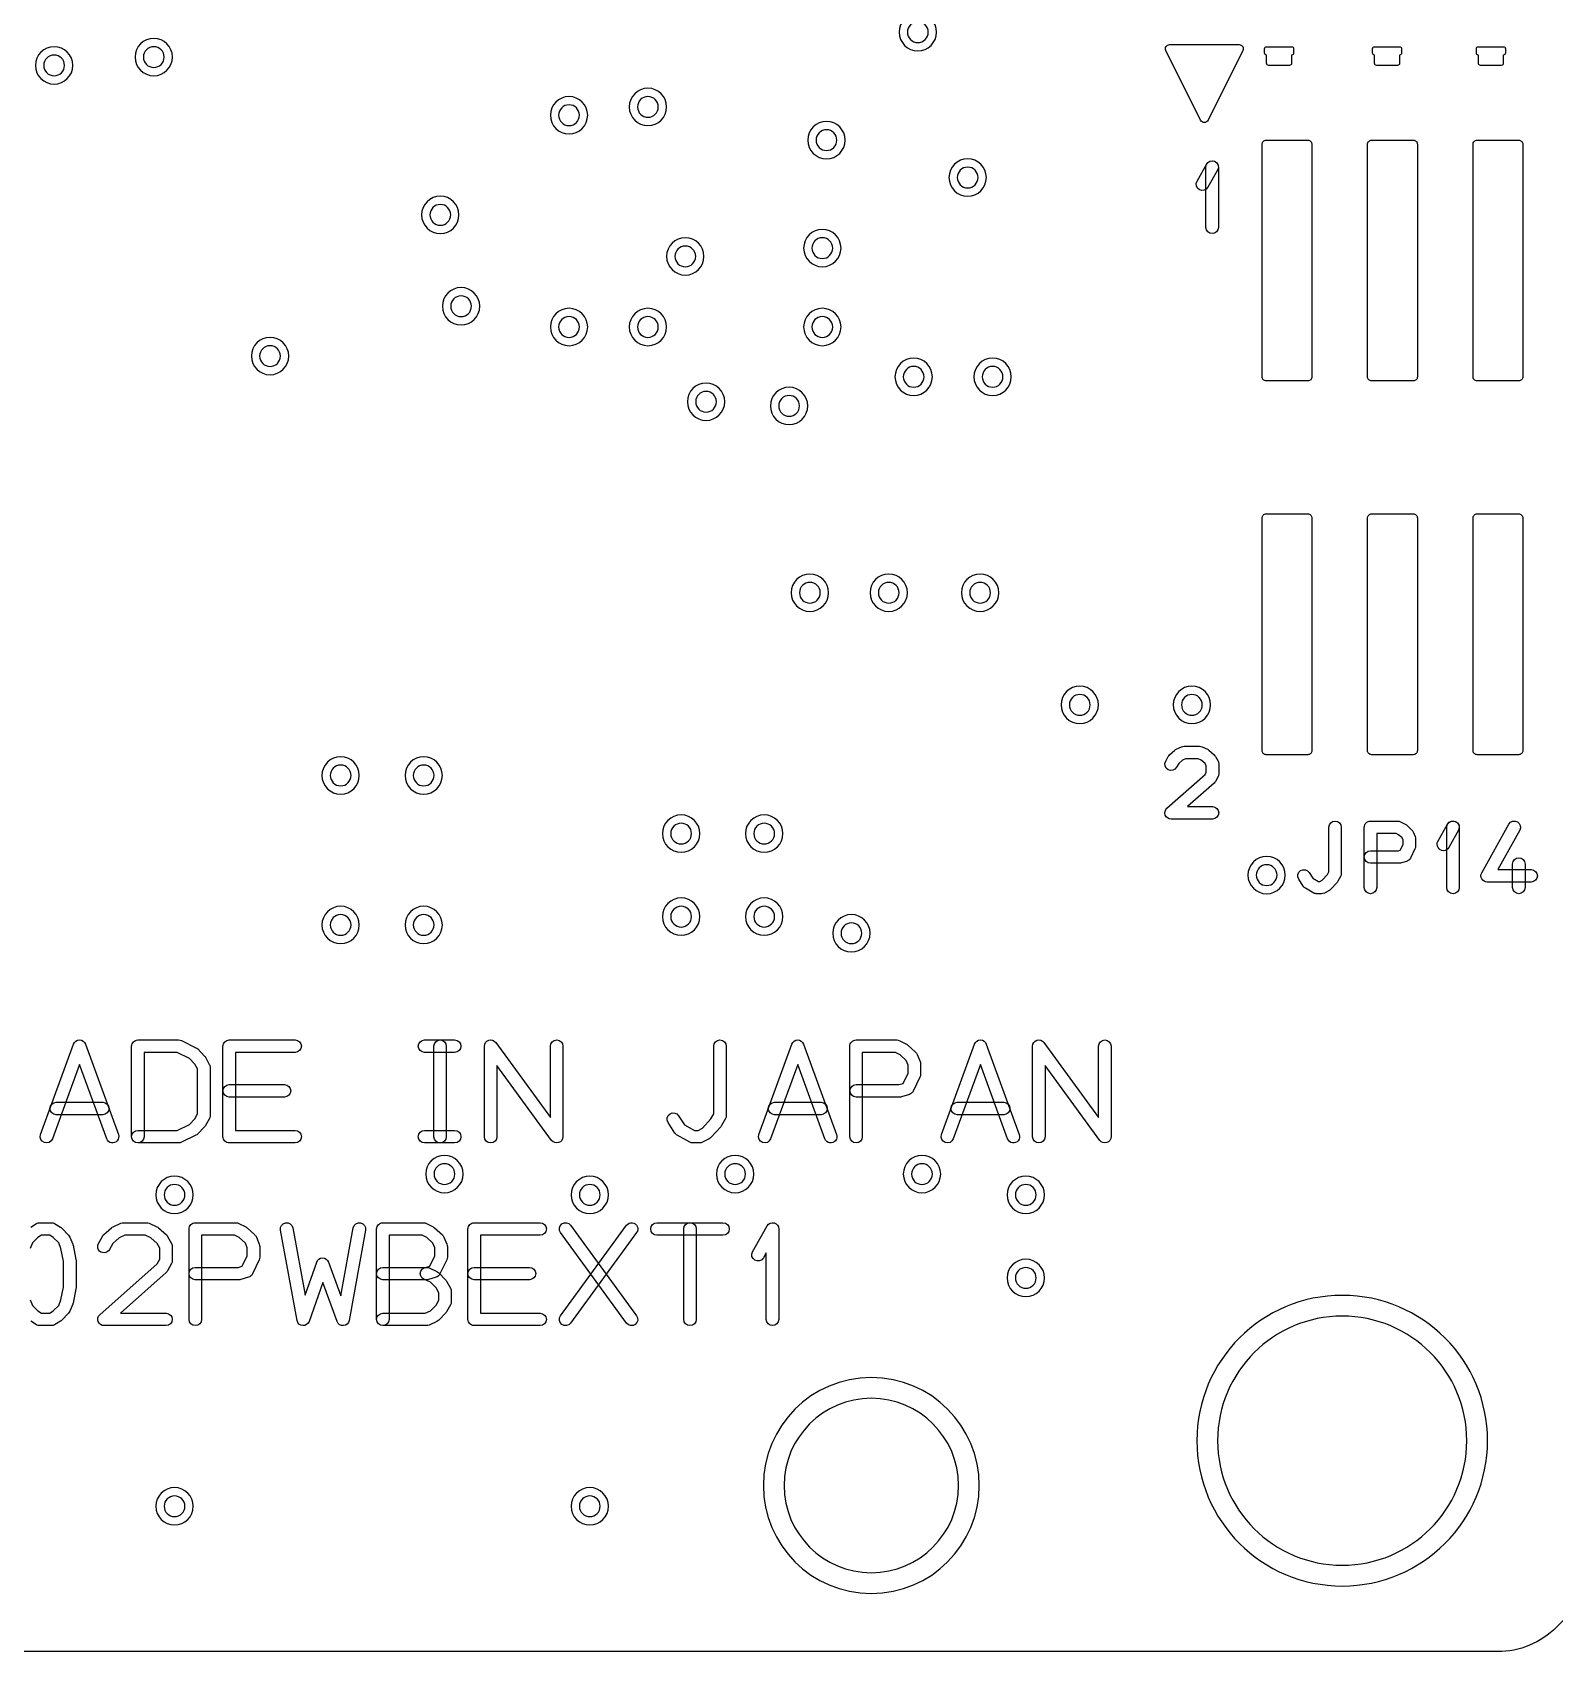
# Model space of a CAD drawing. Extents: x 0 to 53.3, y 0 to 68.6.
# Drawn here: x 19.79 to 38.12, y 0 to 19.5 of the extents above; entities that cross this region are included whole.
import ezdxf

# ---------------------------------------------------------------- set-up
doc = ezdxf.new("R2010")
doc.units = 0
for name, color, linetype in [('HOLE_1_4', 7, 'CONTINUOUS'), ('NC_Resist-A', 221, 'CONTINUOUS'), ('NC_Symbol-A', 140, 'CONTINUOUS'), ('OUTLINE', 7, 'CONTINUOUS')]:
    doc.layers.add(name, color=color, linetype=linetype)

msp = doc.modelspace()

# ---------------------------------------------------------------- linework, layer by layer
at = {"layer": 'HOLE_1_4'}
for points in [[(30.575, 19.5, 1), (30.325, 19.5, 1), (30.575, 19.5)], [(21.375, 19.2, 1), (21.125, 19.2, 1), (21.375, 19.2)], [(20.175, 19.1, 1), (19.925, 19.1, 1), (20.175, 19.1)], [(27.325, 18.6, 1), (27.075, 18.6, 1), (27.325, 18.6)], [(26.375, 18.5, 1), (26.125, 18.5, 1), (26.375, 18.5)], [(29.475, 18.2, 1), (29.225, 18.2, 1), (29.475, 18.2)], [(31.175, 17.75, 1), (30.925, 17.75, 1), (31.175, 17.75)], [(24.825, 17.3, 1), (24.575, 17.3, 1), (24.825, 17.3)], [(29.425, 16.9, 1), (29.175, 16.9, 1), (29.425, 16.9)], [(27.775, 16.8, 1), (27.525, 16.8, 1), (27.775, 16.8)], [(25.075, 16.2, 1), (24.825, 16.2, 1), (25.075, 16.2)], [(26.375, 15.95, 1), (26.125, 15.95, 1), (26.375, 15.95)], [(27.325, 15.95, 1), (27.075, 15.95, 1), (27.325, 15.95)], [(29.425, 15.95, 1), (29.175, 15.95, 1), (29.425, 15.95)], [(22.775, 15.6, 1), (22.525, 15.6, 1), (22.775, 15.6)], [(30.525, 15.35, 1), (30.275, 15.35, 1), (30.525, 15.35)], [(31.475, 15.35, 1), (31.225, 15.35, 1), (31.475, 15.35)], [(28.025, 15.05, 1), (27.775, 15.05, 1), (28.025, 15.05)], [(29.025, 15, 1), (28.775, 15, 1), (29.025, 15)], [(29.275, 12.75, 1), (29.025, 12.75, 1), (29.275, 12.75)], [(30.225, 12.75, 1), (29.975, 12.75, 1), (30.225, 12.75)], [(31.325, 12.75, 1), (31.075, 12.75, 1), (31.325, 12.75)], [(32.525, 11.4, 1), (32.275, 11.4, 1), (32.525, 11.4)], [(33.875, 11.4, 1), (33.625, 11.4, 1), (33.875, 11.4)], [(23.625, 10.55, 1), (23.375, 10.55, 1), (23.625, 10.55)], [(24.625, 10.55, 1), (24.375, 10.55, 1), (24.625, 10.55)], [(27.725, 9.85, 1), (27.475, 9.85, 1), (27.725, 9.85)], [(28.725, 9.85, 1), (28.475, 9.85, 1), (28.725, 9.85)], [(34.775, 9.35, 1), (34.525, 9.35, 1), (34.775, 9.35)], [(27.725, 8.85, 1), (27.475, 8.85, 1), (27.725, 8.85)], [(28.725, 8.85, 1), (28.475, 8.85, 1), (28.725, 8.85)], [(23.625, 8.75, 1), (23.375, 8.75, 1), (23.625, 8.75)], [(24.625, 8.75, 1), (24.375, 8.75, 1), (24.625, 8.75)], [(29.775, 8.65, 1), (29.525, 8.65, 1), (29.775, 8.65)], [(24.875, 5.75, 1), (24.625, 5.75, 1), (24.875, 5.75)], [(28.375, 5.75, 1), (28.125, 5.75, 1), (28.375, 5.75)], [(30.625, 5.75, 1), (30.375, 5.75, 1), (30.625, 5.75)], [(21.625, 5.5, 1), (21.375, 5.5, 1), (21.625, 5.5)], [(26.625, 5.5, 1), (26.375, 5.5, 1), (26.625, 5.5)], [(31.875, 5.5, 1), (31.625, 5.5, 1), (31.875, 5.5)], [(31.875, 4.5, 1), (31.625, 4.5, 1), (31.875, 4.5)], [(37.06, 2.54, 1), (34.06, 2.54, 1), (37.06, 2.54)], [(30.94, 2, 1), (28.84, 2, 1), (30.94, 2)], [(21.625, 1.75, 1), (21.375, 1.75, 1), (21.625, 1.75)], [(26.625, 1.75, 1), (26.375, 1.75, 1), (26.625, 1.75)]]:
    msp.add_lwpolyline(points, format="xyb", close=True, dxfattribs=at)
at = {"layer": 'NC_Resist-A'}
for points in [[(30.675, 19.5, 1), (30.225, 19.5, 1), (30.675, 19.5)], [(20.275, 19.1, 1), (19.825, 19.1, 1), (20.275, 19.1)], [(21.475, 19.2, 1), (21.025, 19.2, 1), (21.475, 19.2)], [(34.95, 19.325, -0.414214), (34.975, 19.3), (34.975, 19.25, -0.414214), (34.95, 19.225), (34.95, 19.225), (34.95, 19.125, -0.414214), (34.925, 19.1), (34.675, 19.1, -0.414214), (34.65, 19.125), (34.65, 19.225), (34.65, 19.225, -0.414214), (34.625, 19.25), (34.625, 19.3, -0.414214), (34.65, 19.325)], [(36.25, 19.325, -0.414214), (36.275, 19.3), (36.275, 19.25, -0.414214), (36.25, 19.225), (36.25, 19.225), (36.25, 19.125, -0.414214), (36.225, 19.1), (35.975, 19.1, -0.414214), (35.95, 19.125), (35.95, 19.225), (35.95, 19.225, -0.414214), (35.925, 19.25), (35.925, 19.3, -0.414214), (35.95, 19.325)], [(37.5, 19.325, -0.414214), (37.525, 19.3), (37.525, 19.25, -0.414214), (37.5, 19.225), (37.5, 19.225), (37.5, 19.125, -0.414214), (37.475, 19.1), (37.225, 19.1, -0.414214), (37.2, 19.125), (37.2, 19.225), (37.2, 19.225, -0.414214), (37.175, 19.25), (37.175, 19.3, -0.414214), (37.2, 19.325)], [(26.475, 18.5, 1), (26.025, 18.5, 1), (26.475, 18.5)], [(27.425, 18.6, 1), (26.975, 18.6, 1), (27.425, 18.6)], [(29.575, 18.2, 1), (29.125, 18.2, 1), (29.575, 18.2)], [(35.195, 15.35, -0.414214), (35.145, 15.3), (34.645, 15.3, -0.414214), (34.595, 15.35), (34.595, 18.15, -0.414214), (34.645, 18.2), (35.145, 18.2, -0.414214), (35.195, 18.15)], [(35.865, 18.15, -0.414214), (35.915, 18.2), (36.415, 18.2, -0.414214), (36.465, 18.15), (36.465, 15.35, -0.414214), (36.415, 15.3), (35.915, 15.3, -0.414214), (35.865, 15.35)], [(37.135, 18.15, -0.414214), (37.185, 18.2), (37.685, 18.2, -0.414214), (37.735, 18.15), (37.735, 15.35, -0.414214), (37.685, 15.3), (37.185, 15.3, -0.414214), (37.135, 15.35)], [(31.275, 17.75, 1), (30.825, 17.75, 1), (31.275, 17.75)], [(24.925, 17.3, 1), (24.475, 17.3, 1), (24.925, 17.3)], [(27.875, 16.8, 1), (27.425, 16.8, 1), (27.875, 16.8)], [(29.525, 16.9, 1), (29.075, 16.9, 1), (29.525, 16.9)], [(25.175, 16.2, 1), (24.725, 16.2, 1), (25.175, 16.2)], [(26.475, 15.95, 1), (26.025, 15.95, 1), (26.475, 15.95)], [(27.425, 15.95, 1), (26.975, 15.95, 1), (27.425, 15.95)], [(29.525, 15.95, 1), (29.075, 15.95, 1), (29.525, 15.95)], [(22.875, 15.6, 1), (22.425, 15.6, 1), (22.875, 15.6)], [(30.625, 15.35, 1), (30.175, 15.35, 1), (30.625, 15.35)], [(31.575, 15.35, 1), (31.125, 15.35, 1), (31.575, 15.35)], [(28.125, 15.05, 1), (27.675, 15.05, 1), (28.125, 15.05)], [(29.125, 15, 1), (28.675, 15, 1), (29.125, 15)], [(35.195, 10.85, -0.414214), (35.145, 10.8), (34.645, 10.8, -0.414214), (34.595, 10.85), (34.595, 13.65, -0.414214), (34.645, 13.7), (35.145, 13.7, -0.414214), (35.195, 13.65)], [(36.465, 10.85, -0.414214), (36.415, 10.8), (35.915, 10.8, -0.414214), (35.865, 10.85), (35.865, 13.65, -0.414214), (35.915, 13.7), (36.415, 13.7, -0.414214), (36.465, 13.65)], [(37.735, 10.85, -0.414214), (37.685, 10.8), (37.185, 10.8, -0.414214), (37.135, 10.85), (37.135, 13.65, -0.414214), (37.185, 13.7), (37.685, 13.7, -0.414214), (37.735, 13.65)], [(29.375, 12.75, 1), (28.925, 12.75, 1), (29.375, 12.75)], [(30.325, 12.75, 1), (29.875, 12.75, 1), (30.325, 12.75)], [(31.425, 12.75, 1), (30.975, 12.75, 1), (31.425, 12.75)], [(32.625, 11.4, 1), (32.175, 11.4, 1), (32.625, 11.4)], [(33.975, 11.4, 1), (33.525, 11.4, 1), (33.975, 11.4)], [(23.725, 10.55, 1), (23.275, 10.55, 1), (23.725, 10.55)], [(24.725, 10.55, 1), (24.275, 10.55, 1), (24.725, 10.55)], [(27.825, 9.85, 1), (27.375, 9.85, 1), (27.825, 9.85)], [(28.825, 9.85, 1), (28.375, 9.85, 1), (28.825, 9.85)], [(34.875, 9.35, 1), (34.425, 9.35, 1), (34.875, 9.35)], [(23.725, 8.75, 1), (23.275, 8.75, 1), (23.725, 8.75)], [(24.725, 8.75, 1), (24.275, 8.75, 1), (24.725, 8.75)], [(27.825, 8.85, 1), (27.375, 8.85, 1), (27.825, 8.85)], [(28.825, 8.85, 1), (28.375, 8.85, 1), (28.825, 8.85)], [(29.875, 8.65, 1), (29.425, 8.65, 1), (29.875, 8.65)], [(24.975, 5.75, 1), (24.525, 5.75, 1), (24.975, 5.75)], [(28.475, 5.75, 1), (28.025, 5.75, 1), (28.475, 5.75)], [(30.725, 5.75, 1), (30.275, 5.75, 1), (30.725, 5.75)], [(21.725, 5.5, 1), (21.275, 5.5, 1), (21.725, 5.5)], [(26.725, 5.5, 1), (26.275, 5.5, 1), (26.725, 5.5)], [(31.975, 5.5, 1), (31.525, 5.5, 1), (31.975, 5.5)], [(31.975, 4.5, 1), (31.525, 4.5, 1), (31.975, 4.5)], [(35.56, 0.79, 1), (35.56, 4.29, 1), (35.56, 0.79)], [(29.89, 0.7, 1), (29.89, 3.3, 1), (29.89, 0.7)], [(21.725, 1.75, 1), (21.275, 1.75, 1), (21.725, 1.75)], [(26.725, 1.75, 1), (26.275, 1.75, 1), (26.725, 1.75)]]:
    msp.add_lwpolyline(points, format="xyb", close=True, dxfattribs=at)
at = {"layer": 'NC_Symbol-A'}
for points in [[(34.3191, 19.35, -0.55752), (34.36382, 19.27764), (33.94472, 18.43944, -0.617992), (33.85528, 18.43944), (33.43618, 19.27764, -0.55752), (33.4809, 19.35)], [(33.94327, 17.63207, -1), (33.81257, 17.70567), (33.92946, 17.91322, -1), (34.06016, 17.83962)], [(33.91981, 17.87642, -1), (34.06981, 17.87642), (34.06981, 17.15, -1), (33.91981, 17.15)], [(33.5657, 10.64873, -1), (33.4343, 10.72109), (33.46547, 10.77769, -0.082769), (33.48076, 10.79704), (33.5431, 10.85364, -0.077842), (33.56249, 10.8664), (33.62482, 10.89471, -0.107003), (33.65584, 10.90142), (33.84286, 10.90142, -0.107003), (33.87388, 10.89471), (33.93621, 10.8664, -0.077842), (33.9556, 10.85364), (34.01794, 10.79704, -0.082769), (34.03323, 10.77769), (34.0644, 10.72109, -0.126514), (34.0737, 10.68491), (34.0737, 10.5717, -0.12648), (34.0644, 10.53553), (34.03323, 10.47892, -0.085602), (34.01732, 10.459), (33.69744, 10.175), (33.9987, 10.175, -1), (33.9987, 10.025), (33.5, 10.025, -0.689898), (33.45021, 10.15609), (33.90807, 10.56259), (33.9237, 10.59098), (33.9237, 10.66562), (33.90786, 10.69438), (33.86348, 10.73468), (33.82663, 10.75142), (33.67207, 10.75142), (33.63522, 10.73468), (33.59084, 10.69438)], [(35.39903, 9.92642, -1), (35.54903, 9.92642), (35.54903, 9.36981, -0.126514), (35.53973, 9.33363), (35.50856, 9.27703, -0.059853), (35.49812, 9.2625), (35.4202, 9.17759, -0.087646), (35.39948, 9.16173), (35.34493, 9.13343, -0.120226), (35.31039, 9.125), (35.25584, 9.125, -0.128104), (35.21925, 9.13453), (35.11796, 9.19113, -0.123142), (35.09145, 9.21606), (35.0369, 9.30097, -1), (35.1631, 9.38205), (35.20751, 9.31292), (35.27537, 9.275), (35.29209, 9.275), (35.31864, 9.28877), (35.38151, 9.35728), (35.39903, 9.3891)], [(35.975, 9.2, -1), (35.825, 9.2), (35.825, 9.92642, -0.414214), (35.9, 10.00142), (36.22727, 10.00142, -0.12026), (36.26182, 9.99299), (36.31637, 9.96468, -0.064683), (36.33223, 9.95364), (36.39457, 9.89704, -0.110983), (36.41348, 9.87013), (36.43685, 9.81353, -0.098199), (36.44253, 9.78491), (36.44253, 9.7, -0.112704), (36.4351, 9.66745), (36.38056, 9.55424, -0.209984), (36.33472, 9.51501), (36.27238, 9.49614, -0.073621), (36.25065, 9.49292), (35.9, 9.49292, -1), (35.9, 9.64292), (36.23955, 9.64292), (36.25972, 9.64903), (36.29253, 9.71712), (36.29253, 9.77004), (36.28127, 9.79731), (36.23862, 9.83603), (36.20897, 9.85142), (35.975, 9.85142)], [(36.84327, 9.68207, -1), (36.71257, 9.75567), (36.82946, 9.96322, -1), (36.96016, 9.88962)], [(36.81981, 9.92642, -1), (36.96981, 9.92642), (36.96981, 9.2, -1), (36.81981, 9.2)], [(37.56702, 9.96304, -1), (37.69792, 9.8898), (37.4331, 9.41651), (37.83506, 9.41651, -1), (37.83506, 9.26651), (37.30519, 9.26651, -0.572851), (37.23974, 9.37813)], [(37.61201, 9.48302, -1), (37.76201, 9.48302), (37.76201, 9.2, -1), (37.61201, 9.2)], [(20.0289, 6.1743, -1), (19.88798, 6.2257), (20.28538, 7.31532, -0.699716), (20.4263, 7.31532), (20.82371, 6.2257, -1), (20.68279, 6.1743), (20.35584, 7.07073)], [(21.13344, 6.2, -1), (20.98344, 6.2), (20.98344, 7.28962, -0.414214), (21.05844, 7.36462), (21.54935, 7.36462, -0.113231), (21.58204, 7.35712), (21.75737, 7.27222, -0.088472), (21.77869, 7.25676), (21.8605, 7.17185, -0.065941), (21.87218, 7.15599), (21.91894, 7.07109, -0.126522), (21.92825, 7.03491), (21.92825, 6.45472, -0.126514), (21.91895, 6.41854), (21.87219, 6.33363, -0.065961), (21.8605, 6.31777), (21.77869, 6.23287, -0.088472), (21.75737, 6.21741), (21.58204, 6.1325, -0.113231), (21.54935, 6.125), (21.05844, 6.125, -1), (21.05844, 6.275), (21.53214, 6.275), (21.67995, 6.34658), (21.74559, 6.41469), (21.77825, 6.47401), (21.77825, 7.01562), (21.74559, 7.07493), (21.67995, 7.14305), (21.53215, 7.21462), (21.13344, 7.21462)], [(22.95325, 7.36462, -1), (22.95325, 7.21462), (22.23344, 7.21462), (22.23344, 6.275), (22.95325, 6.275, -1), (22.95325, 6.125), (22.15844, 6.125, -0.414214), (22.08344, 6.2), (22.08344, 7.28962, -0.414214), (22.15844, 7.36462)], [(24.51039, 7.21462, -1), (24.51039, 7.36462), (24.87273, 7.36462, -1), (24.87273, 7.21462)], [(24.7724, 6.2, -1), (24.6224, 6.2), (24.6224, 7.28962, -1), (24.7724, 7.28962)], [(25.38149, 6.2, -1), (25.23149, 6.2), (25.23149, 7.28962, -0.725784), (25.36708, 7.33382), (26.0263, 6.43009), (26.0263, 7.28962, -1), (26.1763, 7.28962), (26.1763, 6.2, -0.725784), (26.04071, 6.1558), (25.38149, 7.05953)], [(27.99253, 7.28962, -1), (28.14253, 7.28962), (28.14253, 6.45472, -0.12648), (28.13323, 6.41855), (28.08648, 6.33364, -0.05988), (28.07604, 6.3191), (27.95916, 6.19174, -0.087646), (27.93844, 6.17588), (27.85662, 6.13343, -0.120226), (27.82208, 6.125), (27.74026, 6.125, -0.128104), (27.70367, 6.13453), (27.55172, 6.21944, -0.123142), (27.52521, 6.24437), (27.44339, 6.37172, -1), (27.56959, 6.4528), (27.64127, 6.34123), (27.75979, 6.275), (27.80378, 6.275), (27.8576, 6.30292), (27.95943, 6.41388), (27.99253, 6.474)], [(28.67695, 6.1743, -1), (28.53603, 6.2257), (28.93344, 7.31532, -0.699716), (29.07436, 7.31532), (29.47176, 6.2257, -1), (29.33084, 6.1743), (29.0039, 7.07073)], [(29.78149, 6.2, -1), (29.63149, 6.2), (29.63149, 7.28962, -0.414214), (29.70649, 7.36462), (30.1974, 7.36462, -0.120226), (30.23194, 7.35619), (30.31376, 7.31374, -0.064758), (30.32964, 7.30269), (30.42315, 7.21778, -0.110906), (30.44205, 7.19089), (30.47711, 7.10599, -0.098232), (30.48279, 7.07736), (30.48279, 6.95, -0.112738), (30.47536, 6.91744), (30.39354, 6.74763, -0.209959), (30.3477, 6.70841), (30.2542, 6.68011, -0.073621), (30.23247, 6.67689), (29.70649, 6.67689, -1), (29.70649, 6.82689), (30.22137, 6.82689), (30.27271, 6.84243), (30.33279, 6.96713), (30.33279, 7.06248), (30.30984, 7.11806), (30.23602, 7.18509), (30.1791, 7.21462), (29.78149, 7.21462)], [(30.87695, 6.1743, -1), (30.73603, 6.2257), (31.13344, 7.31532, -0.699716), (31.27436, 7.31532), (31.67176, 6.2257, -1), (31.53084, 6.1743), (31.2039, 7.07073)], [(31.98149, 6.2, -1), (31.83149, 6.2), (31.83149, 7.28962, -0.725784), (31.96708, 7.33382), (32.6263, 6.43009), (32.6263, 7.28962, -1), (32.7763, 7.28962), (32.7763, 6.2, -0.725784), (32.64071, 6.1558), (31.98149, 7.05953)], [(22.15844, 6.67689, -1), (22.15844, 6.82689), (22.82468, 6.82689, -1), (22.82468, 6.67689)], [(20.07532, 6.46462, -1), (20.07532, 6.61462), (20.63636, 6.61462, -1), (20.63636, 6.46462)], [(28.72338, 6.46462, -1), (28.72338, 6.61462), (29.28442, 6.61462, -1), (29.28442, 6.46462)], [(30.92338, 6.46462, -1), (30.92338, 6.61462), (31.48442, 6.61462, -1), (31.48442, 6.46462)], [(24.51039, 6.125, -1), (24.51039, 6.275), (24.87273, 6.275, -1), (24.87273, 6.125)], [(20.7157, 4.84118, -1), (20.5843, 4.91354), (20.63105, 4.99844, -0.082722), (20.64633, 5.01778), (20.73984, 5.10269, -0.077945), (20.75926, 5.11546), (20.85277, 5.15791, -0.106935), (20.88377, 5.16462), (21.16429, 5.16462, -0.106935), (21.19529, 5.15791), (21.28879, 5.11546, -0.077945), (21.30821, 5.10269), (21.40172, 5.01778, -0.082722), (21.417, 4.99844), (21.46375, 4.91354, -0.126514), (21.47305, 4.87736), (21.47305, 4.70755, -0.12648), (21.46375, 4.67138), (21.417, 4.58647, -0.085575), (21.40109, 4.56656), (20.84744, 4.075), (21.39805, 4.075, -1), (21.39805, 3.925), (20.65, 3.925, -0.689769), (20.60021, 4.05608), (21.29184, 4.67014), (21.32305, 4.72683), (21.32305, 4.85808), (21.29163, 4.91514), (21.21608, 4.98374), (21.14806, 5.01462), (20.9, 5.01462), (20.83197, 4.98374), (20.75642, 4.91514)], [(21.825, 4, -1), (21.675, 4), (21.675, 5.08962, -0.414214), (21.75, 5.16462), (22.24091, 5.16462, -0.120226), (22.27545, 5.15619), (22.35727, 5.11374, -0.064758), (22.37315, 5.10269), (22.46665, 5.01778, -0.110906), (22.48555, 4.99089), (22.52062, 4.90599, -0.098232), (22.5263, 4.87736), (22.5263, 4.75, -0.112738), (22.51887, 4.71744), (22.43705, 4.54763, -0.209988), (22.3912, 4.50841), (22.29769, 4.48011, -0.073588), (22.27597, 4.47689), (21.75, 4.47689, -1), (21.75, 4.62689), (22.26487, 4.62689), (22.31622, 4.64243), (22.3763, 4.76713), (22.3763, 4.86248), (22.35334, 4.91806), (22.27953, 4.98509), (22.22261, 5.01462), (21.825, 5.01462)], [(22.77622, 5.07617, -1), (22.92378, 5.10307), (23.07174, 4.29172), (23.21171, 4.68996, -0.702697), (23.35283, 4.69106), (23.50333, 4.28324), (23.65284, 5.10307, -1), (23.8004, 5.07617), (23.6017, 3.98655, -0.763158), (23.45756, 3.97403), (23.28419, 4.44381), (23.11946, 3.97513, -0.769418), (22.97492, 3.98655)], [(24.08344, 4, -1), (23.93344, 4), (23.93344, 5.08962, -0.414214), (24.00844, 5.16462), (24.49935, 5.16462, -0.120226), (24.53389, 5.15619), (24.61571, 5.11374, -0.064758), (24.63159, 5.10269), (24.7251, 5.01778, -0.110906), (24.744, 4.99089), (24.77906, 4.90599, -0.098232), (24.78474, 4.87736), (24.78474, 4.75, -0.112738), (24.77731, 4.71744), (24.69549, 4.54763, -0.209959), (24.64965, 4.50841), (24.55615, 4.48011, -0.073621), (24.53442, 4.47689), (24.00844, 4.47689, -1), (24.00844, 4.62689), (24.52332, 4.62689), (24.57466, 4.64243), (24.63474, 4.76713), (24.63474, 4.86248), (24.61179, 4.91806), (24.53797, 4.98509), (24.48105, 5.01462), (24.08344, 5.01462)], [(25.90325, 5.16462, -1), (25.90325, 5.01462), (25.18344, 5.01462), (25.18344, 4.075), (25.90325, 4.075, -1), (25.90325, 3.925), (25.10844, 3.925, -0.414214), (25.03344, 4), (25.03344, 5.08962, -0.414214), (25.10844, 5.16462)], [(26.26903, 3.9558, -1), (26.14785, 4.0442), (26.94266, 5.13382, -1), (27.06384, 5.04542)], [(26.14785, 5.04542, -1), (26.26903, 5.13382), (27.06384, 4.0442, -1), (26.94266, 3.9558)], [(27.30844, 5.01462, -1), (27.30844, 5.16462), (28.10325, 5.16462, -1), (28.10325, 5.01462)], [(27.78084, 4, -1), (27.63084, 4), (27.63084, 5.08962, -1), (27.78084, 5.08962)], [(28.59067, 4.7415, -1), (28.45997, 4.8151), (28.6353, 5.12642, -0.771582), (28.77565, 5.08962), (28.77565, 4, -1), (28.62565, 4), (28.62565, 4.80361)], [(24.50341, 4.4836, -1), (24.56543, 4.62018), (24.65893, 4.57772, -0.094685), (24.68192, 4.56147), (24.76374, 4.47657, -0.066009), (24.77544, 4.4607), (24.82219, 4.37579, -0.12648), (24.83149, 4.33962), (24.83149, 4.21226, -0.126514), (24.82219, 4.17608), (24.77544, 4.09118, -0.065961), (24.76375, 4.07532), (24.68193, 3.99041, -0.094741), (24.65892, 3.97416), (24.56542, 3.93171, -0.106935), (24.53442, 3.925), (24.00844, 3.925, -1), (24.00844, 4.075), (24.51819, 4.075), (24.58386, 4.10481), (24.64884, 4.17224), (24.68149, 4.23154), (24.68149, 4.32034), (24.64884, 4.37965), (24.58386, 4.44707)], [(25.10844, 4.47689, -1), (25.10844, 4.62689), (25.77468, 4.62689, -1), (25.77468, 4.47689)]]:
    msp.add_lwpolyline(points, format="xyb", close=True, dxfattribs=at)
msp.add_lwpolyline([(19.7683, 5.11133), (19.83843, 5.15378, -0.136935), (19.87727, 5.16462), (20.01753, 5.16462, -0.136935), (20.05637, 5.15378), (20.1265, 5.11133, -0.064997), (20.14167, 5.09921), (20.22349, 5.0143, -0.094064), (20.2388, 4.99089), (20.27387, 4.90599, -0.047035), (20.278, 4.89253), (20.31306, 4.72272, -0.050962), (20.31461, 4.70755), (20.31461, 4.38208, -0.050929), (20.31306, 4.36692), (20.278, 4.1971, -0.047067), (20.27387, 4.18363), (20.2388, 4.09873, -0.094064), (20.22349, 4.07532), (20.14167, 3.99041, -0.064997), (20.1265, 3.97829), (20.05637, 3.93584, -0.136935), (20.01753, 3.925), (19.87727, 3.925, -0.136935), (19.83843, 3.93584), (19.7683, 3.97829, -0.064997)], format="xyb", dxfattribs=at)
msp.add_lwpolyline([(19.76228, 4.23435), (19.78921, 4.16915), (19.85435, 4.10154), (19.8982, 4.075), (19.9966, 4.075), (20.04045, 4.10154), (20.1056, 4.16915), (20.13253, 4.23435), (20.16461, 4.38974), (20.16461, 4.69989), (20.13253, 4.85527), (20.1056, 4.92047), (20.04045, 4.98808), (19.9966, 5.01462), (19.8982, 5.01462), (19.85435, 4.98808), (19.78921, 4.92047), (19.76228, 4.85527)], dxfattribs=at)
at = {"layer": 'OUTLINE'}
msp.add_lwpolyline([(2.54, 2.54), (1, 2.54, -0.414214), (0, 3.54), (0, 67.58, -0.414214), (1, 68.58), (22.44699, 68.58, 0.267948), (22.88, 68.33), (25.38, 68.33, 0.267948), (25.81301, 68.58), (52.34, 68.58, -0.414214), (53.34, 67.58), (53.34, 4.064), (51.816, 2.54), (40.386, 2.54), (38.13889, 0.29289, -0.19891), (37.43179, 0), (5.49421, 0, -0.19891), (4.78711, 0.29289)], format="xyb", close=True, dxfattribs=at)

doc.saveas('drawing.dxf')
